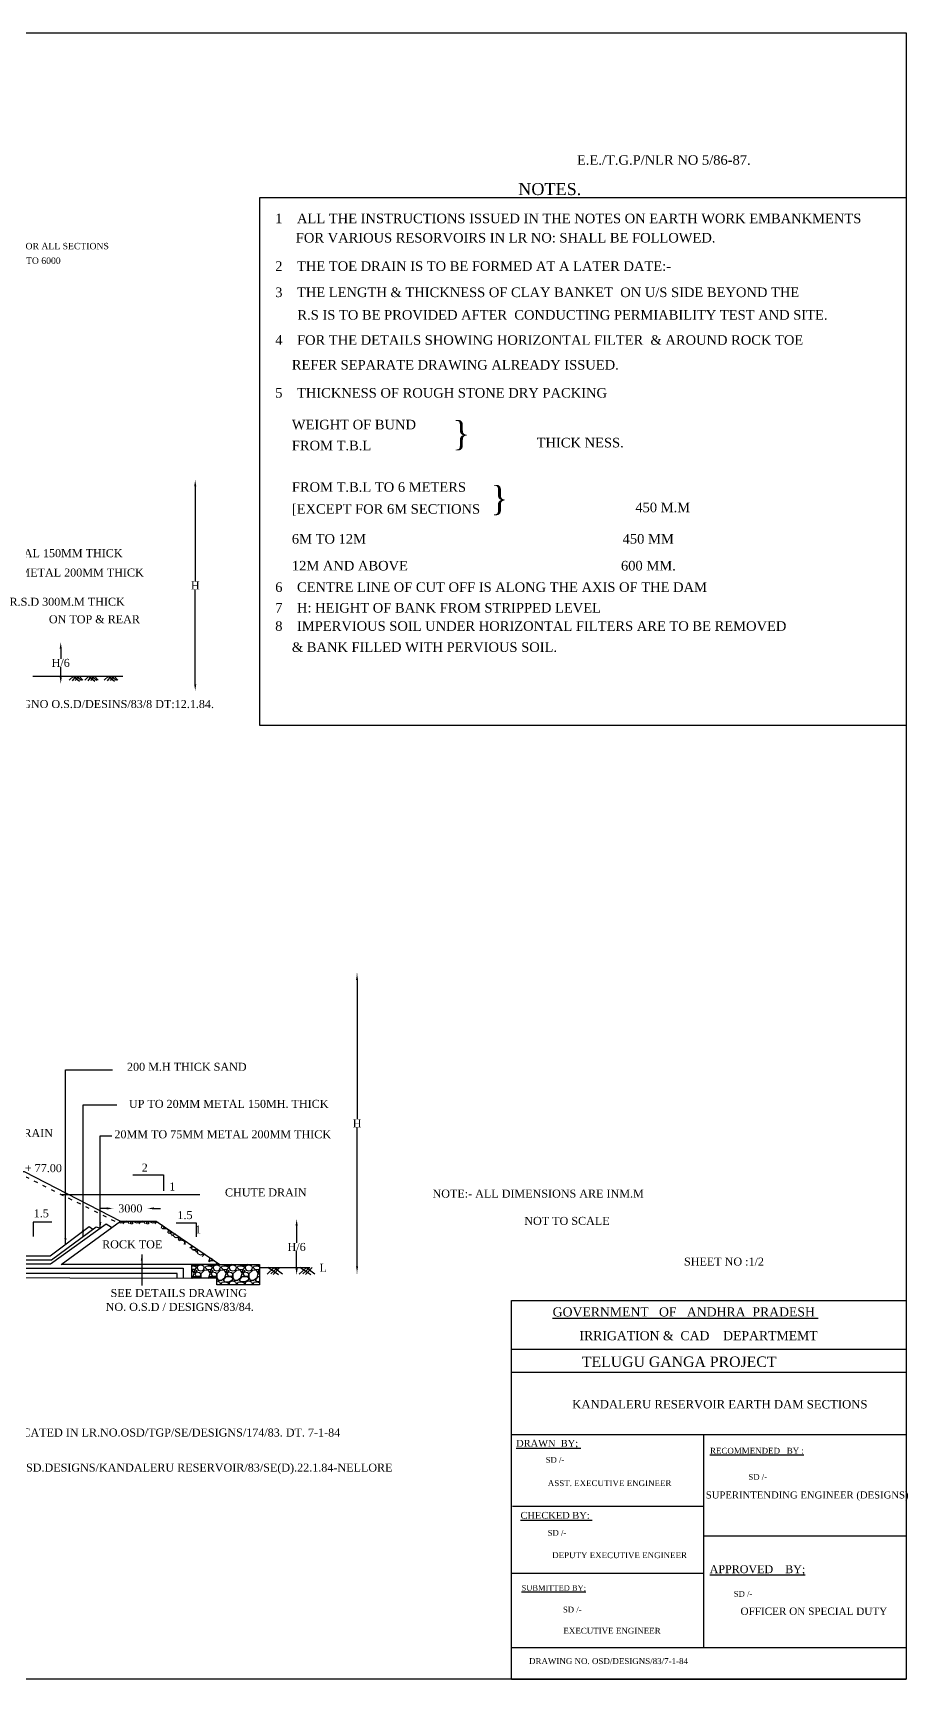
# Model space of a CAD drawing. Header units: millimetres. Extents: x -752 to 145175, y -2693 to 100161.
# Drawn here: x 90523 to 145175, y -2693 to 100161 of the extents above; entities that cross this region are included whole.
import ezdxf

# ---------------------------------------------------------------- set-up
doc = ezdxf.new("R2010")
doc.units = ezdxf.units.MM
doc.header["$MEASUREMENT"] = 0
doc.linetypes.add('ACAD_ISO03W100', pattern=[30, 12, -18])
for name, color, linetype in [('DIM', 5, 'Continuous'), ('DWG.LINE', 10, 'Continuous'), ('HATCH', 2, 'Continuous'), ('RAILING', 4, 'Continuous'), ('TEXT', 7, 'Continuous')]:
    doc.layers.add(name, color=color, linetype=linetype)
doc.layers.add('DO LINE', color=3, linetype='Continuous', plot=False)
doc.layers.add('TITLE', color=7, linetype='Continuous', lineweight=30)
doc.styles.get("Standard").update_dxf_attribs({"font": 'times.ttf', "height": 500})
doc.dimstyles.get("Standard").update_dxf_attribs({"dimtxt": 500, "dimasz": 400, "dimexe": 0.18, "dimexo": 0.0625, "dimgap": 0.09, "dimtad": 0, "dimtih": 1, "dimtoh": 1, "dimdec": 0, "dimzin": 0, "dimdsep": 46, "dimtxsty": 'Standard', "dimcen": 300, "dimclrd": 5, "dimclre": 5, "dimclrt": 4, "dimadec": 0, "dimazin": 0, "dimtfac": 1, "dimtdec": 0, "dimtofl": 0, "dimtmove": 0, "dimatfit": 3, "dimfxl": 0, "dimtolj": 1, "dimtzin": 0, "dimarcsym": 0})
pattern_1 = [(228.0128, (720, 1000), (-7999.99823, -9000.00134), [134.536, -13319.088]), (184.9697, (630, 900), (12000.001052, 999.991307), [230.868, -22855.925]), (132.5104, (400, 880), (9999.99072, -11000.008674), [162.788, -16116.032]), (267.2737, (10, 630), (999.996018, 20000.000295), [210.238, -20813.558]), (292.8337, (0, 420), (-5000.009905, 11999.996412), [206.155, -20409.373]), (357.2737, (80, 230), (-20000.000295, 999.996018), [210.238, -20813.558]), (37.6942, (290, 220), (-13000.007346, -9999.990405), [278.029, -27524.849]), (72.2553, (510, 390), (7000.010763, 21999.996231), [262.488, -25986.321]), (121.4296, (590, 640), (-8000.008234, 12999.995036), [210.95, -20884.073]), (175.2364, (480, 820), (11000.000946, -999.99153), [240.832, -11800.763]), (222.3974, (240, 840), (-12000.007351, -10999.992082), [311.448, -30833.375]), (138.8141, (1000, 620), (-7000.00295, 5999.99731), [106.301, -10523.844]), (171.4692, (920, 690), (12999.998285, -2000.00791), [202.237, -20021.511]), (225, (720, 720), (-1e-13, -1000.0003), [141.421, -1272.792]), (203.1986, (650, 840), (4999.99973, 2000.00133), [76.158, -7539.615]), (291.8014, (580, 810), (-999.9999, 3000.00027), [107.703, -5277.462]), (30.9638, (620, 710), (2999.99802, 2000.00248), [174.929, -5656.023]), (161.5651, (770, 800), (2000.0004, -999.9984), [126.491, -3035.787]), (16.3895, (0, 810), (10000.002198, 2999.99271), [177.2, -17542.845]), (70.3462, (170, 860), (-3999.995247, -11000.002136), [148.661, -14717.408]), (293.1986, (770, 1000), (-2000.00133, 4999.99973), [152.315, -7463.458]), (343.6105, (830, 860), (-10000.002198, 2999.99271), [177.2, -17542.845]), (339.444, (0, 190), (-5000.00184, 1999.996), [170.88, -8373.124]), (294.7751, (160, 130), (-4999.99219, 11000.00342), [143.178, -14174.643]), (66.8014, (780, 0), (2000.00133, 4999.99973), [152.315, -7463.458]), (17.354, (840, 140), (-13000.00202, -3999.994502), [167.631, -16595.424]), (69.444, (290, 0), (-1999.996, -5000.00184), [85.44, -8458.564]), (101.3099, (720, 0), (-999.99763, 4000.00075), [50.99, -5048.029]), (165.9638, (710, 50), (3000.00055, -999.99806), [206.155, -3916.95]), (186.009, (510, 100), (9999.99975, 999.999317), [191.05, -18913.923]), (303.6901, (620, 620), (-1000.0013, 1999.99956), [144.222, -3461.329]), (353.1572, (700, 500), (16999.999365, -2000.007998), [251.794, -24927.563]), (60.9454, (950, 470), (-4000.00003, -7000.000385), [102.956, -10192.674]), (90, (1000, 560), (-1000, 1000), [60, -940]), (120.2564, (490, 130), (3999.994887, -7000.002456), [138.924, -13753.52]), (48.0128, (420, 250), (7999.99823, 9000.00134), [269.072, -13184.552]), (0, (600, 450), (1000, 1000), [260, -740]), (325.3048, (860, 450), (-9999.99426, 7000.00861), [158.114, -15653.274]), (254.0546, (990, 360), (-999.99989, -4000.00013), [145.602, -7134.508]), (207.646, (950, 220), (-18999.995807, -10000.007713), [237.065, -23469.474]), (175.4261, (740, 110), (-13000.000558, 999.994801), [250.799, -24829.074])]

# ---------------------------------------------------------------- blocks, each defined once
blk = doc.blocks.new('*D16')
at = {"layer": 'Defpoints', "color": 0, "ltscale": 0.2}
for p in [(92259, 62088), (92379, 62088), (92379, 59507)]:
    blk.add_point(p, dxfattribs=at)
at = {"layer": 'DIM', "color": 5, "lineweight": -2, "ltscale": 0.2}
for p, q in [((92264, 62088), (92259, 62088)), ((92259, 61688), (92259, 61059)), ((92259, 59907), (92259, 60536)), ((92264, 59507), (92259, 59507))]:
    blk.add_line(p, q, dxfattribs=at)
at = {"layer": 'DIM', "color": 5, "ltscale": 0.2}
for points in [[(92193, 61688), (92326, 61688), (92259, 62088)], [(92193, 59907), (92326, 59907), (92259, 59507)]]:
    blk.add_solid(points, dxfattribs=at)
at = {"layer": 'DIM', "color": 4, "ltscale": 0.2, "insert": (92259, 60797), "char_height": 500, "attachment_point": 5}
blk.add_mtext('\\A1;H/6', dxfattribs=at)
blk = doc.blocks.new('*D18')
at = {"layer": 'Defpoints', "color": 0, "ltscale": 0.2}
for p in [(100535, 72222), (100658, 72222), (100535, 59060)]:
    blk.add_point(p, dxfattribs=at)
at = {"layer": 'DIM', "color": 5, "lineweight": -2, "ltscale": 0.2}
for p, q in [((100653, 72222), (100658, 72222)), ((100658, 71822), (100658, 65891)), ((100658, 59460), (100658, 65391)), ((100653, 59060), (100658, 59060))]:
    blk.add_line(p, q, dxfattribs=at)
at = {"layer": 'DIM', "color": 5, "ltscale": 0.2}
for points in [[(100591, 71822), (100725, 71822), (100658, 72222)], [(100591, 59460), (100725, 59460), (100658, 59060)]]:
    blk.add_solid(points, dxfattribs=at)
at = {"layer": 'DIM', "color": 4, "ltscale": 0.2, "insert": (100658, 65641), "char_height": 500, "attachment_point": 5}
blk.add_mtext('\\A1;H', dxfattribs=at)
blk = doc.blocks.new('*D25')
at = {"layer": 'Defpoints', "color": 0, "ltscale": 0.2}
for p in [(95531, 26812), (97683, 26812), (97683, 26713)]:
    blk.add_point(p, dxfattribs=at)
at = {"layer": 'DIM', "color": 5, "lineweight": -2, "ltscale": 0.2}
for p, q in [((95131, 26713), (94731, 26713)), ((95531, 26718), (95531, 26713)), ((97683, 26718), (97683, 26713)), ((98083, 26713), (98483, 26713))]:
    blk.add_line(p, q, dxfattribs=at)
at = {"layer": 'DIM', "color": 5, "ltscale": 0.2}
for points in [[(95131, 26780), (95131, 26646), (95531, 26713)], [(98083, 26780), (98083, 26646), (97683, 26713)]]:
    blk.add_solid(points, dxfattribs=at)
at = {"layer": 'DIM', "color": 4, "ltscale": 0.2, "insert": (96607, 26713), "char_height": 500, "attachment_point": 5}
blk.add_mtext('\\A1;3000', dxfattribs=at)
blk = doc.blocks.new('*D26')
at = {"layer": 'Defpoints', "color": 0, "ltscale": 0.2}
for p in [(106799, 26047), (106991, 26047), (106799, 22563)]:
    blk.add_point(p, dxfattribs=at)
at = {"layer": 'DIM', "color": 5, "lineweight": -2, "ltscale": 0.2}
for p, q in [((106986, 26047), (106991, 26047)), ((106991, 25647), (106991, 24566)), ((106991, 22963), (106991, 24044)), ((106986, 22563), (106991, 22563))]:
    blk.add_line(p, q, dxfattribs=at)
at = {"layer": 'DIM', "color": 5, "ltscale": 0.2}
for points in [[(106925, 25647), (107058, 25647), (106991, 26047)], [(106925, 22963), (107058, 22963), (106991, 22563)]]:
    blk.add_solid(points, dxfattribs=at)
at = {"layer": 'DIM', "color": 4, "ltscale": 0.2, "insert": (106991, 24305), "char_height": 500, "attachment_point": 5}
blk.add_mtext('\\A1;H/6', dxfattribs=at)
blk = doc.blocks.new('*D28')
at = {"layer": 'Defpoints', "color": 0, "ltscale": 0.2}
for p in [(110414, 41377), (110764, 41377), (110414, 22692)]:
    blk.add_point(p, dxfattribs=at)
at = {"layer": 'DIM', "color": 5, "lineweight": -2, "ltscale": 0.2}
for p, q in [((110759, 41377), (110765, 41377)), ((110764, 40977), (110764, 32284)), ((110764, 23092), (110764, 31784)), ((110759, 22692), (110765, 22692))]:
    blk.add_line(p, q, dxfattribs=at)
at = {"layer": 'DIM', "color": 5, "ltscale": 0.2}
for points in [[(110698, 40977), (110831, 40977), (110764, 41377)], [(110698, 23092), (110831, 23092), (110764, 22692)]]:
    blk.add_solid(points, dxfattribs=at)
at = {"layer": 'DIM', "color": 4, "ltscale": 0.2, "insert": (110764, 32034), "char_height": 500, "attachment_point": 5}
blk.add_mtext('\\A1;H', dxfattribs=at)

msp = doc.modelspace()

# ---------------------------------------------------------------- hatches: boundary and pattern name
at = {"layer": 'HATCH', "ltscale": 0.2}
h = msp.add_hatch(dxfattribs=at)
h.set_pattern_fill('GRAVEL', color=256, scale=1000, style=0)
h.set_pattern_definition(pattern_1)
h.paths.add_polyline_path([(98493.4, 25742.6), (98179.6, 25742.6), (101777.8, 23219.2), (102201.2, 23219.2)])
h.paths.add_polyline_path([(98220.7, 25928.2), (97914.9, 25928.2), (98179.6, 25742.6), (98493.4, 25742.6)])
h.paths.add_polyline_path([(97914.9, 25928.2), (95985.8, 25928.2), (95732.8, 25742.6), (98179.6, 25742.6)])
h = msp.add_hatch(dxfattribs=at)
h.set_pattern_fill('GRAVEL', color=256, scale=1000, style=0)
h.set_pattern_definition(pattern_1)
h.paths.add_polyline_path([(104662.2, 23219.2), (102201.2, 23219.2), (100442.4, 23219.2), (100442.4, 22348.1), (102010.9, 22348.1), (102010.9, 21941.6), (104662.2, 21941.6)])

# ---------------------------------------------------------------- linework, layer by layer
at = {"layer": 'DO LINE', "linetype": 'ACAD_ISO03W100', "ltscale": 20}
msp.add_lwpolyline([(95653.9, 25902.1), (89790.9, 28817.4), (87324.8, 28817.4)], dxfattribs=at)
at = {"layer": 'DWG.LINE', "ltscale": 0.2}
for points in [[(90514.9, 59978.2), (96146.8, 59978.2)], [(63339.3, 40972.4), (69032.9, 40972.4), (86839.2, 29032.5), (86839.2, 28619.6), (87324.8, 28619.6), (87324.8, 29026), (89969.6, 29026), (95985.8, 25928.2), (98220.7, 25928.2), (102201.2, 23219.2), (104662.2, 23219.2)], [(72646.8, 34866), (73140.6, 34866), (79108, 28639.5), (79747.9, 28639.5), (84498.5, 23756.2), (91600.7, 23756.2), (94036.4, 25578.1), (94267.3, 25410.4)], [(96751.5, 28806.9), (98669.8, 28806.9), (98669.8, 27804.5)], [(95421.1, 25513.9), (95095.9, 25737.6), (91627.4, 23232.9), (85271.8, 23232.9), (85605.7, 22974.5), (99897.7, 22974.5), (99897.7, 22349.6)], [(91708.1, 25853.2), (90527.4, 25853.2), (90527.4, 24950)], [(102201.2, 23219.2), (92293.4, 23219.2), (95985.8, 25928.2)], [(99471.9, 25810.1), (100717.6, 25810.1), (100717.6, 24946.8)], [(99530.4, 22350.7), (99530.4, 22656.1), (85316.6, 22656.1), (84621.7, 23509.8), (91675, 23509.8), (94474.1, 25562), (94729.2, 25472.7)], [(104662.2, 23219.2), (104662.2, 21941.6), (102010.9, 21941.6), (102010.9, 22348.1), (100442.4, 22348.1), (100442.4, 23219.2)], [(104662.2, 23032.9), (107817.5, 23032.9)], [(85186, 22391.7), (100442.4, 22348.1)]]:
    msp.add_lwpolyline(points, dxfattribs=at)
at = {"layer": 'HATCH', "ltscale": 0.2}
for points in [[(92784.4, 59717.4), (93046.2, 59978.2), (93422.3, 59650.7)], [(92993.3, 59672.9), (93216.1, 59978.2), (93547.6, 59711.9)], [(93166, 59709.1), (93405.6, 59978.2), (93634, 59725.8)], [(93757, 59717.4), (94018.8, 59978.2), (94394.9, 59650.7)], [(93965.9, 59672.9), (94188.7, 59978.2), (94520.2, 59711.9)], [(94138.6, 59709.1), (94378.2, 59978.2), (94606.6, 59725.8)], [(94975.7, 59717.4), (95237.6, 59978.2), (95613.6, 59650.7)], [(95184.6, 59672.9), (95407.5, 59978.2), (95739, 59711.9)], [(95357.3, 59709.1), (95596.9, 59978.2), (95825.3, 59725.8)], [(105146.6, 22610.2), (105593.1, 23032.9), (106110.2, 22624.3)], [(105861.1, 22558.6), (105188.9, 23032.9)], [(105376.9, 22633.7), (105809.4, 23032.9)], [(105532, 22577.4), (105945.7, 23032.9)], [(107158.5, 22610.2), (107605.1, 23032.9), (108122.2, 22624.3)], [(107873, 22558.6), (107200.8, 23032.9)], [(107388.8, 22633.7), (107821.3, 23032.9)], [(107544, 22577.4), (107957.6, 23032.9)]]:
    msp.add_lwpolyline(points, dxfattribs=at)
at = {"layer": 'RAILING', "ltscale": 0.2}
msp.add_lwpolyline([(104689.4, 89888.7), (145049.3, 89888.7), (145049.3, 56881), (104689.4, 56881)], close=True, dxfattribs=at)
at = {"layer": 'TITLE', "lineweight": 30}
for p, q in [((120417.4, 20955.1), (145049.3, 20955.1)), ((145049.3, 20955.1), (145049.3, -2693.2)), ((120417.4, 17923.6), (145049.3, 17923.6)), ((120417.4, 16479.2), (145049.3, 16479.2)), ((120417.4, 12598.2), (145049.3, 12598.2)), ((120468.8, 8115.5), (132449, 8115.5)), ((120417.4, 3925), (132397.7, 3925)), ((145049.3, -736.8), (120417.4, -736.8)), ((120417.4, -2693.2), (145049.3, -2693.2))]:
    msp.add_line(p, q, dxfattribs=at)
at = {"layer": 'TITLE', "ltscale": 0.2}
msp.add_lwpolyline([(-752, 100161.4), (145049.3, 100161.4), (145049.3, -2693.2), (-752, -2693.2)], close=True, dxfattribs=at)
at = {"layer": 'TITLE'}
msp.add_lwpolyline([(120417.4, -2693.2), (120417.4, 20955.1)], dxfattribs=at)
at = {"layer": 'TITLE', "lineweight": 30}
for points in [[(132397.7, 12598.2), (132397.7, -736.8)], [(132397.7, 6263.9), (145049.3, 6263.9)]]:
    msp.add_lwpolyline(points, dxfattribs=at)

# ---------------------------------------------------------------- texts
at = {"layer": 'TEXT', "ltscale": 0.2}
for s, height, p in [('E.E./T.G.P/NLR NO 5/86-87.', 600, (124497.5, 91921.5)), ('NOTES.', 750, (120831.8, 90031.9)), ('1    ALL THE INSTRUCTIONS ISSUED IN THE NOTES ON EARTH WORK EMBANKMENTS', 600, (105654.2, 88270.8)), ('FOR VARIOUS RESORVOIRS IN LR NO: SHALL BE FOLLOWED.', 600, (106940, 87064.9)), ('CONSTANT FOR ALL SECTIONS', 400, (86352.6, 86643.7)), ('FOR H: 3000 TO 6000', 400, (86650, 85732.9)), ('2    THE TOE DRAIN IS TO BE FORMED AT A LATER DATE:-', 600, (105654.2, 85289.9)), ('3    THE LENGTH & THICKNESS OF CLAY BANKET  ON U/S SIDE BEYOND THE', 600, (105654.2, 83655.6)), ('R.S IS TO BE PROVIDED AFTER  CONDUCTING PERMIABILITY TEST AND SITE.', 600, (107042, 82244.3)), ('4    FOR THE DETAILS SHOWING HORIZONTAL FILTER  & AROUND ROCK TOE', 600, (105654.2, 80673.8)), ('REFER SEPARATE DRAWING ALREADY ISSUED.', 600, (106691.7, 79124.8)), ('5    THICKNESS OF ROUGH STONE DRY PACKING', 600, (105654.2, 77372)), ('WEIGHT OF BUND', 600, (106691.7, 75391.1)), ('}', 1500, (116726.6, 74385.7)), ('FROM T.B.L', 600, (106691.7, 74081.1)), ('THICK NESS.', 600, (121980.9, 74263.7)), ('FROM T.B.L TO 6 METERS', 600, (106691.7, 71487.9)), ('}', 1500, (119105.7, 70333.8)), ('[EXCEPT FOR 6M SECTIONS', 600, (106691.7, 70116.9)), ('450 M.M', 600, (128142.1, 70211.8)), ('UP TO 20MM METAL 150MM THICK', 500, (83722.6, 67405.7)), ('6M TO 12M', 600, (106691.7, 68249.5)), ('450 MM', 600, (127348.9, 68249.5)), ('12M AND ABOVE', 600, (106691.7, 66572.9)), ('600 MM.', 600, (127246.1, 66572.9)), ('20 MM TO 75MM METAL 200MM THICK', 500, (83722.6, 66194.7)), ('6    CENTRE LINE OF CUT OFF IS ALONG THE AXIS OF THE DAM', 600, (105654.2, 65234.1)), ('R.S.D 300M.M THICK', 500, (89062.1, 64370.1)), ('ON TOP & REAR', 500, (91520, 63276.7)), ('7    H: HEIGHT OF BANK FROM STRIPPED LEVEL', 600, (105654.2, 63943.1)), ('8    IMPERVIOUS SOIL UNDER HORIZONTAL FILTERS ARE TO BE REMOVED', 600, (105654.2, 62802.2)), ('& BANK FILLED WITH PERVIOUS SOIL.', 600, (106691.7, 61485.5)), ('STRIPPED LEVEL SEE FOR DETAILS DRGNO O.S.D/DESINS/83/8 DT:12.1.84.  ', 500, (76026.7, 57979.7)), ('200 M.H THICK SAND', 500, (96397.1, 35313.4)), ('UP TO 20MM METAL 150MH. THICK', 500, (96521.3, 32997.7)), ('CATCH DRAIN', 500, (86634.9, 31173.7)), ('20MM TO 75MM METAL 200MM THICK', 500, (95610.6, 31095.6)), ('+ 77.00', 500, (90017.6, 28980.5)), ('2', 500, (97316.8, 29011)), ('1', 500, (99039.9, 27830.1)), ('CHUTE DRAIN', 500, (102515.7, 27462.4)), ('NOTE:- ALL DIMENSIONS ARE INM.M', 500, (115476.7, 27389.2)), ('1.5', 500, (90573.2, 26161.9)), ('1.5', 500, (99548.6, 26048.4)), ('NOT TO SCALE', 500, (121208.3, 25685.4)), ('ROCK TOE', 500, (94844.8, 24221.3)), ('1', 500, (100648.7, 25150.8)), ('L', 500, (108418.6, 22757.1)), ('SHEET NO :1/2', 500, (131183.4, 23143)), ('SEE DETAILS DRAWING', 500, (95373.4, 21178.1)), ('NO. O.S.D / DESIGNS/83/84.', 500, (95065.8, 20314)), ('COMMUNICATED IN LR.NO.OSD/TGP/SE/DESIGNS/174/83. DT. 7-1-84', 500, (86134.1, 12460.8)), ('FILE NO. OSD.DESIGNS/KANDALERU RESERVOIR/83/SE(D).22.1.84-NELLORE', 500, (86294.5, 10270.5))]:
    msp.add_text(s, height=height, dxfattribs=at).set_placement(p)
at = {"layer": 'TITLE', "lineweight": 30}
for s, height, p in [('%%UGOVERNMENT   OF   ANDHRA  PRADESH ', 567.281, (122980.7, 19965.4)), ('IRRIGATION &  CAD    DEPARTMEMT ', 567.281, (124654.7, 18477.7)), ('TELUGU GANGA PROJECT', 652.575, (124802.3, 16807.7)), ('KANDALERU RESERVOIR EARTH DAM SECTIONS', 525.78, (124199.8, 14217.4)), ('%%UDRAWN  BY; ', 430.904, (120700.4, 11823.7)), ('%%URECOMMENDED   BY :', 369.792, (132806.3, 11388.6)), ('SD /-', 360.97, (122542.9, 10819.9)), ('ASST. EXECUTIVE ENGINEER', 370.308, (122676.1, 9364.7)), ('SD /-', 360.97, (135206, 9756.4)), ('SUPERINTENDING ENGINEER (DESIGNS)', 441.219, (132543.6, 8590.7)), ('%%UCHECKED BY: ', 430.904, (120972, 7321.6)), ('SD /- ', 360.97, (122667.3, 6261.8)), ('DEPUTY EXECUTIVE ENGINEER', 370.308, (122947.7, 4862.6)), ('%%UAPPROVED    BY;', 497.197, (132786.5, 3923.7)), ('%%USUBMITTED BY;', 348.04, (121042.7, 2824.9)), ('SD /- ', 360.97, (134285.6, 2445.3)), ('SD /-', 360.97, (123620.7, 1467.7)), ('OFFICER ON SPECIAL DUTY', 461.65, (134712, 1314.2)), ('EXECUTIVE ENGINEER', 370.308, (123650, 140.5)), ('DRAWING NO. OSD/DESIGNS/83/7-1-84', 370.308, (121505.1, -1756.6))]:
    msp.add_text(s, height=height, dxfattribs=at).set_placement(p)

# ---------------------------------------------------------------- dimensions: what is measured, and where the dimension line sits
at = {"layer": 'DIM', "ltscale": 0.2}
for base, p1, p2, text, picture, middle in [((100657.9, 72221.9), (100535.1, 59059.8), (100535.1, 72221.9), 'H', '*D18', (100657.9, 65640.9)), ((92259.4, 62087.6), (92378.9, 59506.8), (92378.9, 62087.6), 'H/6', '*D16', (92259.4, 60797.2)), ((110764.3, 41376.7), (110413.8, 22691.9), (110413.8, 41376.7), 'H', '*D28', (110764.3, 32034.3))]:
    dim = msp.add_linear_dim(base=base, p1=p1, p2=p2, angle=90, text=text, dimstyle='Standard', dxfattribs=at)
    dim.commit()
    dim.dimension.update_dxf_attribs({"geometry": picture, "text_midpoint": middle})
dim = msp.add_linear_dim(base=(97683.1, 26713), p1=(95530.5, 26811.5), p2=(97683.1, 26811.5), text='3000', dimstyle='Standard', dxfattribs=at)
dim.commit()
dim.dimension.update_dxf_attribs({"geometry": '*D25', "text_midpoint": (96606.8, 26713)})
dim = msp.add_aligned_dim(p1=(106798.8, 22562.9), p2=(106798.8, 26047.1), distance=-192.5, text='H/6', dimstyle='Standard', dxfattribs=at)
dim.commit()
dim.dimension.update_dxf_attribs({"geometry": '*D26', "text_midpoint": (106991.3, 24305)})

# ---------------------------------------------------------------- leaders
for points in [[(92553.2, 24468.7), (92553.2, 35379.9), (95499.7, 35379.9)], [(93656.5, 24962.6), (93656.5, 33185.7), (95760.6, 33185.7)], [(94729.2, 25472.7), (94729.2, 31257.6), (95457.5, 31257.6)], [(92264.9, 27587.2), (100939.4, 27587.2)], [(97321.5, 23844.2), (97321.5, 21891.6)]]:
    msp.add_leader(points, dimstyle='Standard', override={"dimgap": 0.09, "dimtad": 0}, dxfattribs=at)

doc.saveas('drawing.dxf')
